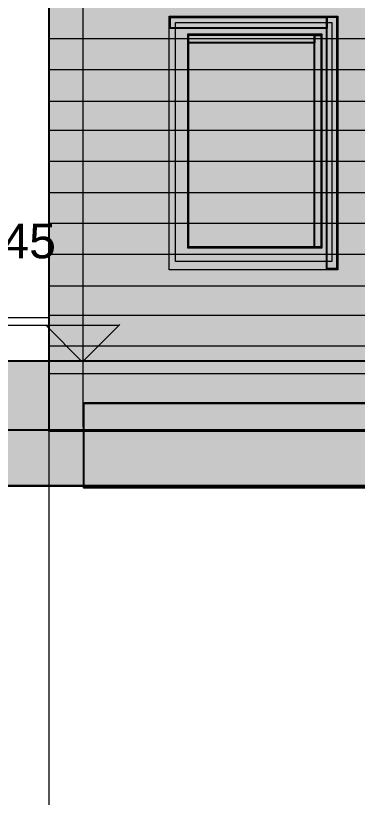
# Model space of a CAD drawing. Header units: millimetres. Extents: x 1 to 41669, y 1850 to 28527.
# Drawn here: x 10852 to 12858, y 6447 to 11034 of the extents above; entities that cross this region are included whole.
import ezdxf

# ---------------------------------------------------------------- set-up
doc = ezdxf.new("R2010")
doc.units = ezdxf.units.MM
doc.header["$LTSCALE"] = 50
for name, color, linetype in [('00_Wand_Bestand', 7, 'Continuous'), ('01_Daemmung_neu', 9, 'Continuous'), ('02_Grundstuecksgrenze', 8, 'Continuous'), ('05_Linien_stark', 7, 'Continuous'), ('06_Linien_fein', 3, 'Continuous'), ('10_Text', 7, 'Continuous')]:
    doc.layers.add(name, color=color, linetype=linetype)
doc.styles.add('PLAN', font='arial.ttf')

msp = doc.modelspace()

# ---------------------------------------------------------------- hatches: boundary and pattern name
at = {"layer": '00_Wand_Bestand', "transparency": 33554564}
for points in [[(1.4, 9008.3), (33689.7, 9008.3), (33689.7, 8274.8), (1.4, 8274.8)], [(3.5, 8604.2), (33690.2, 8604.2), (33690.2, 8272.9), (3.5, 8272.9)]]:
    msp.add_hatch(color=7, dxfattribs=at).paths.add_polyline_path(points)
at = {"layer": '01_Daemmung_neu'}
msp.add_hatch(color=7, dxfattribs=at).paths.add_polyline_path([(11049.8, 17953.8), (24526.3, 17953.8), (24526.3, 8595), (11049.8, 8595)])
at = {"layer": '02_Grundstuecksgrenze', "transparency": 33554572}
for points in [[(11759.7, 11025.3), (12679.2, 11025.3), (12679.2, 10960.3), (11759.7, 10960.3)], [(12678.5, 11026.8), (12738.3, 11026.8), (12738.3, 9547.5), (12678.5, 9547.5)], [(11865.2, 10921), (12606, 10921), (12606, 10874.3), (11865.2, 10874.3)], [(12606, 10920.5), (12645.2, 10920.5), (12645.2, 9670.7), (12606, 9670.7)]]:
    msp.add_hatch(color=7, dxfattribs=at).paths.add_polyline_path(points)
at = {"layer": '02_Grundstuecksgrenze', "transparency": 33554590}
msp.add_hatch(color=7, dxfattribs=at).paths.add_polyline_path([(11867.7, 10923.1), (12648.3, 10923.1), (12648.3, 9674.6), (11867.7, 9674.6)])
at = {"layer": '02_Grundstuecksgrenze', "transparency": 33554477}
msp.add_hatch(color=7, dxfattribs=at).paths.add_polyline_path([(11251.6, 8759.8), (21503.4, 8759.8), (21503.4, 8264), (11251.6, 8264)])

# ---------------------------------------------------------------- linework, layer by layer
at = {"layer": '00_Wand_Bestand'}
for points in [[(1.4, 9008.3), (33689.7, 9008.3), (33689.7, 8274.8), (1.4, 8274.8)], [(3.5, 8604.2), (33690.2, 8604.2), (33690.2, 8272.9), (3.5, 8272.9)]]:
    msp.add_lwpolyline(points, close=True, dxfattribs=at)
at = {"layer": '01_Daemmung_neu'}
msp.add_lwpolyline([(11049.8, 17953.8), (24526.3, 17953.8), (24526.3, 8595), (11049.8, 8595)], close=True, dxfattribs=at)
at = {"layer": '02_Grundstuecksgrenze'}
for points in [[(11759.7, 11025.3), (12679.2, 11025.3), (12679.2, 10960.3), (11759.7, 10960.3)], [(12678.5, 11026.8), (12738.3, 11026.8), (12738.3, 9547.5), (12678.5, 9547.5)], [(11865.2, 10921), (12606, 10921), (12606, 10874.3), (11865.2, 10874.3)], [(11867.7, 10923.1), (12648.3, 10923.1), (12648.3, 9674.6), (11867.7, 9674.6)], [(12606, 10920.5), (12645.2, 10920.5), (12645.2, 9670.7), (12606, 9670.7)], [(11251.6, 8759.8), (21503.4, 8759.8), (21503.4, 8264), (11251.6, 8264)]]:
    msp.add_lwpolyline(points, close=True, dxfattribs=at)
at = {"layer": '05_Linien_stark', "lineweight": 15}
for p, q in [((11048.5, 4399.2), (11048.5, 26002.1)), ((11250.6, 9008.7), (11464, 9222.1)), ((11459.4, 9216.5), (9460.9, 9216.5)), ((11240.8, 9005.4), (11032.5, 9213.6)), ((11459.9, 9004.2), (9461.4, 9004.2))]:
    msp.add_line(p, q, dxfattribs=at)
at = {"layer": '05_Linien_stark', "lineweight": 20}
for points in [[(11753.8, 11032), (12743.2, 11032), (12743.2, 9542.6), (11753.8, 9542.6)], [(11790.7, 10993.3), (12707.9, 10993.3), (12707.9, 9591.4), (11790.7, 9591.4)], [(11862.7, 10926.9), (12650.4, 10926.9), (12650.4, 9669.9), (11862.7, 9669.9)]]:
    msp.add_lwpolyline(points, close=True, dxfattribs=at)
at = {"layer": '06_Linien_fein', "lineweight": 9}
for p, q in [((11248.5, 8620.2), (11248.5, 12396.6)), ((24529.6, 10898), (11046, 10898)), ((24529, 10716.7), (11045.4, 10716.7)), ((24529.5, 10531.1), (11045.9, 10531.1)), ((24529.9, 10359.5), (11046.4, 10359.5)), ((24529.3, 10178.2), (11045.8, 10178.2)), ((24530.6, 9994.7), (11047, 9994.7)), ((24530, 9814.6), (11046.4, 9814.6)), ((24529.4, 9633.3), (11045.8, 9633.3)), ((24528.4, 9446.8), (11044.8, 9446.8)), ((24528.8, 9275.1), (11045.2, 9275.1)), ((4827.3, 9263.3), (11050.8, 9263.3)), ((24528.2, 9093.9), (11044.6, 9093.9)), ((24530.3, 8931.6), (11046.7, 8931.6)), ((11254.2, 8764.6), (21493.5, 8764.6))]:
    msp.add_line(p, q, dxfattribs=at)

# ---------------------------------------------------------------- texts
at = {"layer": '10_Text', "style": 'PLAN'}
msp.add_text('+0,45', height=203.2, dxfattribs=at).set_placement((10370.8, 9610.2))

doc.saveas('drawing.dxf')
